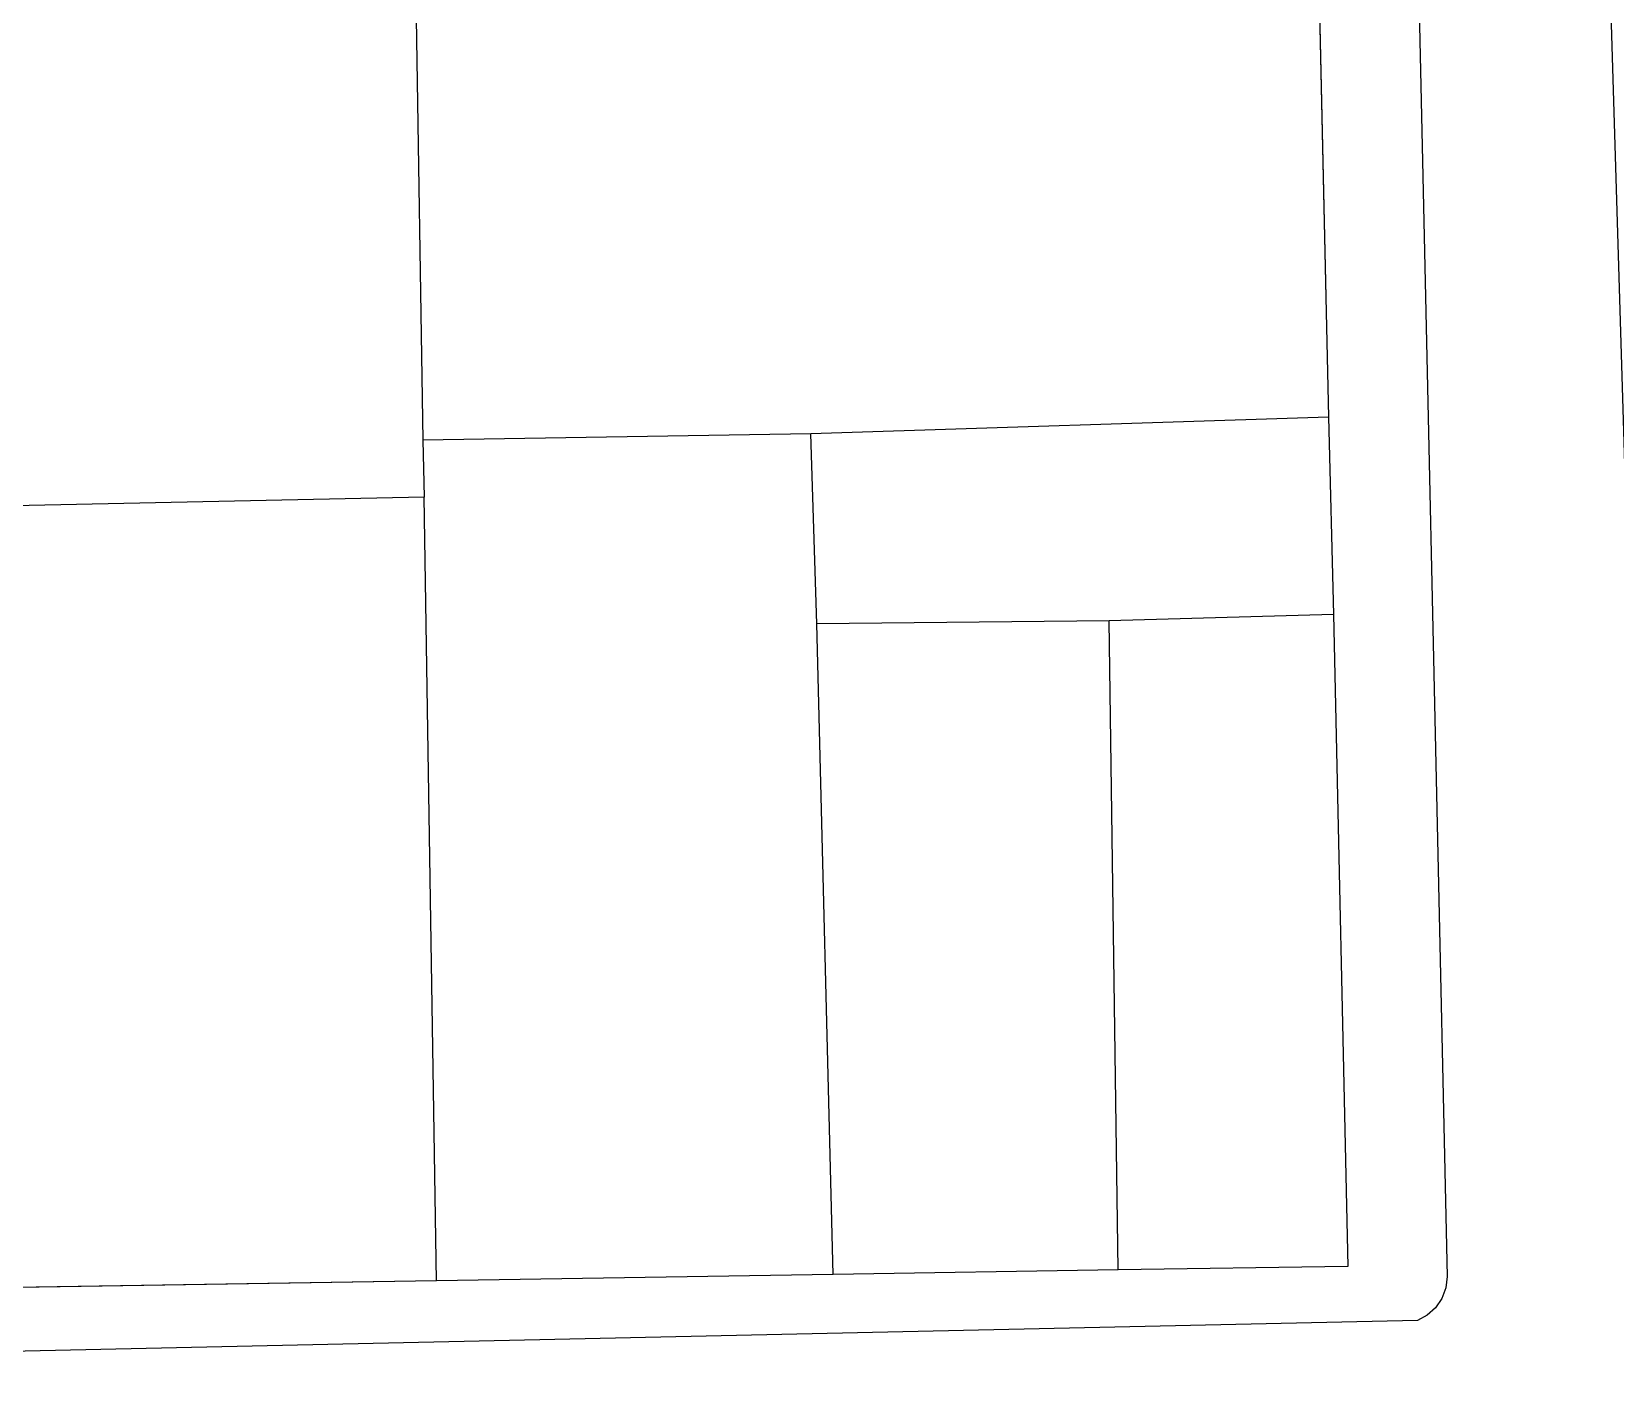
# Model space of a CAD drawing. Header units: metres. Extents: x 668617 to 675126, y 2286318 to 2293677.
# Drawn here: x 670130.3 to 670186.5, y 2287145.1 to 2287193 of the extents above; entities that cross this region are included whole.
import ezdxf

# ---------------------------------------------------------------- set-up
doc = ezdxf.new("R2010")
doc.units = ezdxf.units.M
doc.header["$MEASUREMENT"] = 0
for name, color, linetype in [('DMTG-PB-BANQUETAS', 251, 'Continuous'), ('DMTG-PB-LOTIFICACION', 253, 'Continuous'), ('DMTG-PB-MANZANAS', 251, 'Continuous')]:
    doc.layers.add(name, color=color, linetype=linetype)

msp = doc.modelspace()

# ---------------------------------------------------------------- linework, layer by layer
at = {"layer": 'DMTG-PB-BANQUETAS'}
for points in [[(670176.97134, 2287228.3976), (670177.34722, 2287228.37982), (670177.70951, 2287228.28215), (670178.04223, 2287228.10768), (670178.32945, 2287227.86456), (670178.55725, 2287227.56587), (670178.71473, 2287227.2247), (670178.79502, 2287226.85709), (670180.5256, 2287148.86942), (670180.47767, 2287148.47277), (670180.33692, 2287148.0998), (670180.11347, 2287147.76944), (670179.81748, 2287147.50061), (670179.46706, 2287147.3092), (670076.98262, 2287145.05358)], [(670186.64658, 2287227.862), (670186.29356, 2287227.5896), (670185.98616, 2287227.26586), (670185.73443, 2287226.89671), (670185.54345, 2287226.49311), (670185.41727, 2287226.06403), (670185.36101, 2287225.62143), (670187.7238, 2287147.65026)]]:
    msp.add_lwpolyline(points, dxfattribs=at)
at = {"layer": 'DMTG-PB-LOTIFICACION'}
for p, q in [((670175.31967, 2287224.04731), (670176.3194, 2287179.33115)), ((670143.50216, 2287223.39231), (670144.21257, 2287178.51492)), ((670176.3194, 2287179.33115), (670157.96177, 2287178.73326)), ((670176.3194, 2287179.33115), (670176.48909, 2287172.33181)), ((670157.96177, 2287178.73326), (670144.21257, 2287178.51492)), ((670144.21257, 2287178.51492), (670144.25118, 2287176.48507)), ((670158.18032, 2287172.00412), (670157.96177, 2287178.73326)), ((670144.25118, 2287176.48507), (670121.68296, 2287176.01931)), ((670144.699, 2287148.71672), (670144.25118, 2287176.48507)), ((670168.53997, 2287172.10808), (670158.18032, 2287172.00412)), ((670158.75815, 2287148.94637), (670158.18032, 2287172.00412)), ((670176.48909, 2287172.33181), (670168.53997, 2287172.10808)), ((670168.85755, 2287149.10922), (670168.53997, 2287172.10808)), ((670176.48909, 2287172.33181), (670177.0071, 2287149.2338)), ((670168.85755, 2287149.10922), (670158.75815, 2287148.94637)), ((670177.0071, 2287149.2338), (670168.85755, 2287149.10922)), ((670144.699, 2287148.71672), (670122.26026, 2287148.37151)), ((670158.75815, 2287148.94637), (670144.699, 2287148.71672))]:
    msp.add_line(p, q, dxfattribs=at)
at = {"layer": 'DMTG-PB-MANZANAS'}
msp.add_lwpolyline([(670175.31967, 2287224.04731), (670176.3194, 2287179.33115), (670176.48909, 2287172.33181), (670177.0071, 2287149.2338), (670168.85755, 2287149.10922), (670158.75815, 2287148.94637), (670144.699, 2287148.71672), (670122.26026, 2287148.37151), (670097.12163, 2287147.99485), (670076.95279, 2287147.67928), (670076.30503, 2287173.07676), (670075.95572, 2287187.05541), (670075.09753, 2287221.98208), (670110.36475, 2287222.71171), (670129.48327, 2287223.10283), (670143.50216, 2287223.39231)], close=True, dxfattribs=at)

doc.saveas('drawing.dxf')
